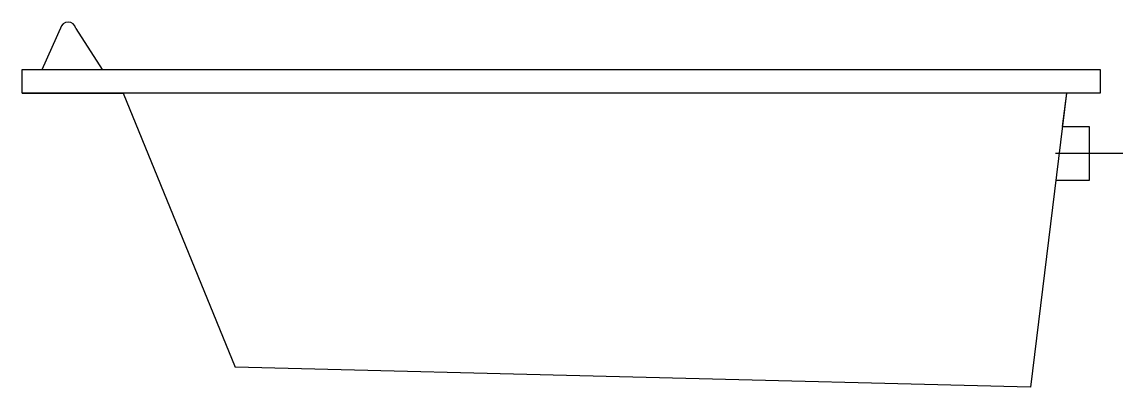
# Model space of a CAD drawing. Header units: millimetres. Extents: x 673.73 to 675.36, y 753.67 to 754.21.
import ezdxf

# ---------------------------------------------------------------- set-up
doc = ezdxf.new("R2010")
doc.units = ezdxf.units.MM
doc.linetypes.add('HIDDEN2', pattern=[0.1875, 0.125, -0.0625])
doc.layers.add('Acqualife', color=3, linetype='Continuous')

msp = doc.modelspace()

# ---------------------------------------------------------------- linework, layer by layer
at = {"layer": 'Acqualife'}
for p, q in [((673.7584, 754.1389), (673.7878, 754.2052)), ((673.8082, 754.2002), (673.8471, 754.1389)), ((673.7284, 754.1389), (675.3284, 754.1389)), ((673.7284, 754.1039), (673.7284, 754.1389)), ((673.7284, 754.1389), (673.7584, 754.1389)), ((675.3284, 754.1389), (675.3284, 754.1039)), ((675.3284, 754.1039), (673.7284, 754.1039)), ((673.7284, 754.1039), (673.8784, 754.1039)), ((675.2784, 754.1039), (675.2723, 754.0542)), ((675.3284, 754.1039), (675.2784, 754.1039))]:
    msp.add_line(p, q, dxfattribs=at)
at = {"layer": 'Acqualife', "color": 2}
for p, q in [((673.8784, 754.1039), (674.0449, 753.6966)), ((675.2784, 754.1039), (675.2249, 753.6671)), ((675.2723, 754.0542), (675.3123, 754.0542)), ((675.3123, 754.0542), (675.3123, 753.9742)), ((675.3123, 754.0542), (675.3123, 754.0142)), ((675.3123, 753.9742), (675.2625, 753.9742)), ((675.2249, 753.6671), (674.0449, 753.6966))]:
    msp.add_line(p, q, dxfattribs=at)
at = {"layer": 'Acqualife', "color": 1, "linetype": 'HIDDEN2', "ltscale": 0.25}
msp.add_line((675.3623, 754.0142), (675.2623, 754.0142), dxfattribs=at)
at = {"layer": 'Acqualife'}
msp.add_arc((673.7969, 754.1982), 0.0114, 10.0544, 169.4448, dxfattribs=at)

doc.saveas('drawing.dxf')
